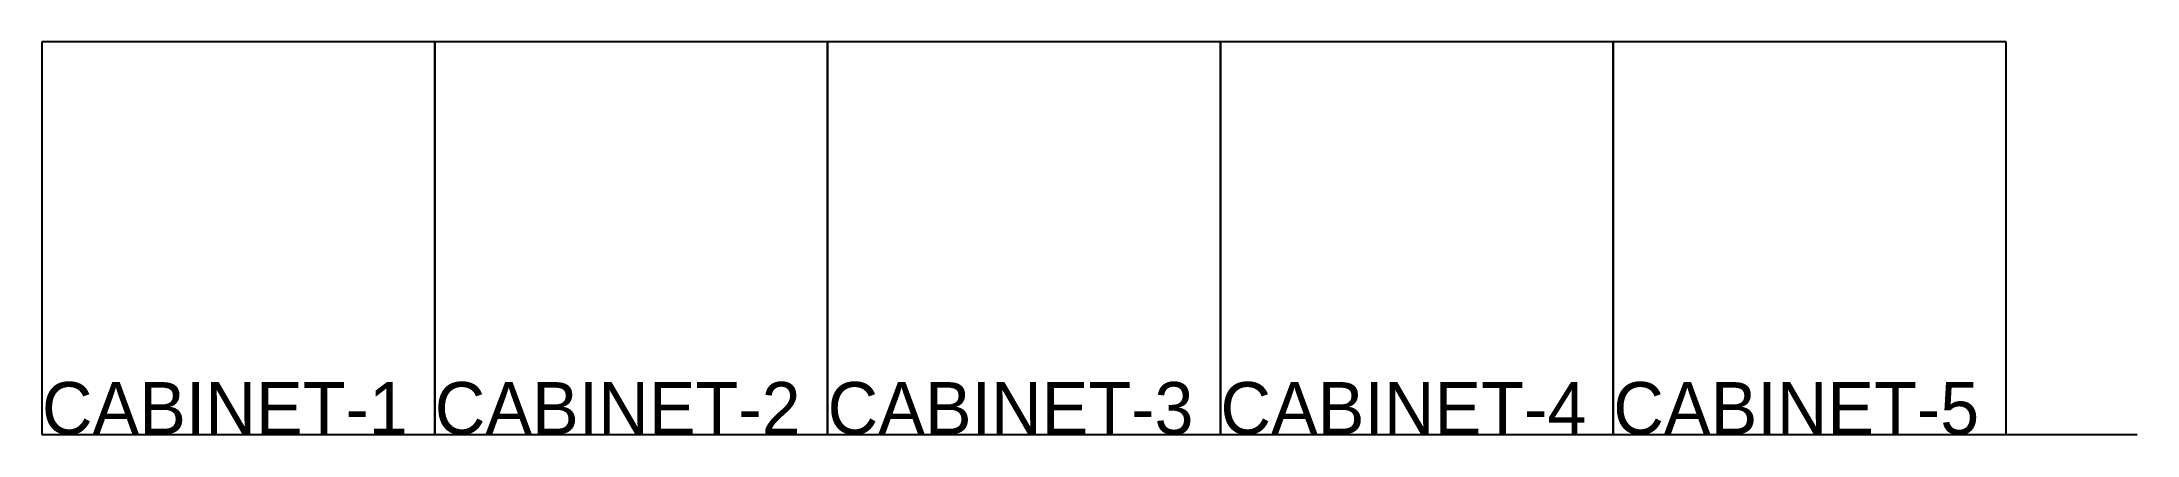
# Model space of a CAD drawing. Extents: x 0 to 3200, y -1 to 600.
import ezdxf

# ---------------------------------------------------------------- set-up
doc = ezdxf.new("R2010")
doc.units = 0

msp = doc.modelspace()

# ---------------------------------------------------------------- linework, layer by layer
at = {"layer": 'NEW_CABINET'}
for p, q in [((600, 600), (0, 600)), ((0, 600), (0, 0)), ((600, 0), (600, 600)), ((1200, 600), (600, 600)), ((600, 600), (600, 0)), ((1200, 0), (1200, 600)), ((1800, 600), (1200, 600)), ((1200, 600), (1200, 0)), ((1800, 0), (1800, 600)), ((2400, 600), (1800, 600)), ((1800, 600), (1800, 0)), ((2400, 0), (2400, 600)), ((3000, 600), (2400, 600)), ((2400, 600), (2400, 0)), ((3000, 0), (3000, 600)), ((0, 0), (600, 0)), ((600, 0), (1200, 0)), ((1200, 0), (1800, 0)), ((1800, 0), (2400, 0)), ((2400, 0), (3000, 0))]:
    msp.add_line(p, q, dxfattribs=at)
at = {"layer": 'WALL'}
msp.add_line((0, 0), (3200, 0), dxfattribs=at)

# ---------------------------------------------------------------- texts
at = {"layer": 'NEW_CABINET'}
for s, p in [('CABINET-1', (0, 0)), ('CABINET-2', (600, 0)), ('CABINET-3', (1200, 0)), ('CABINET-4', (1800, 0)), ('CABINET-5', (2400, 0))]:
    msp.add_text(s, height=80, dxfattribs=at).set_placement(p)

doc.saveas('drawing.dxf')
